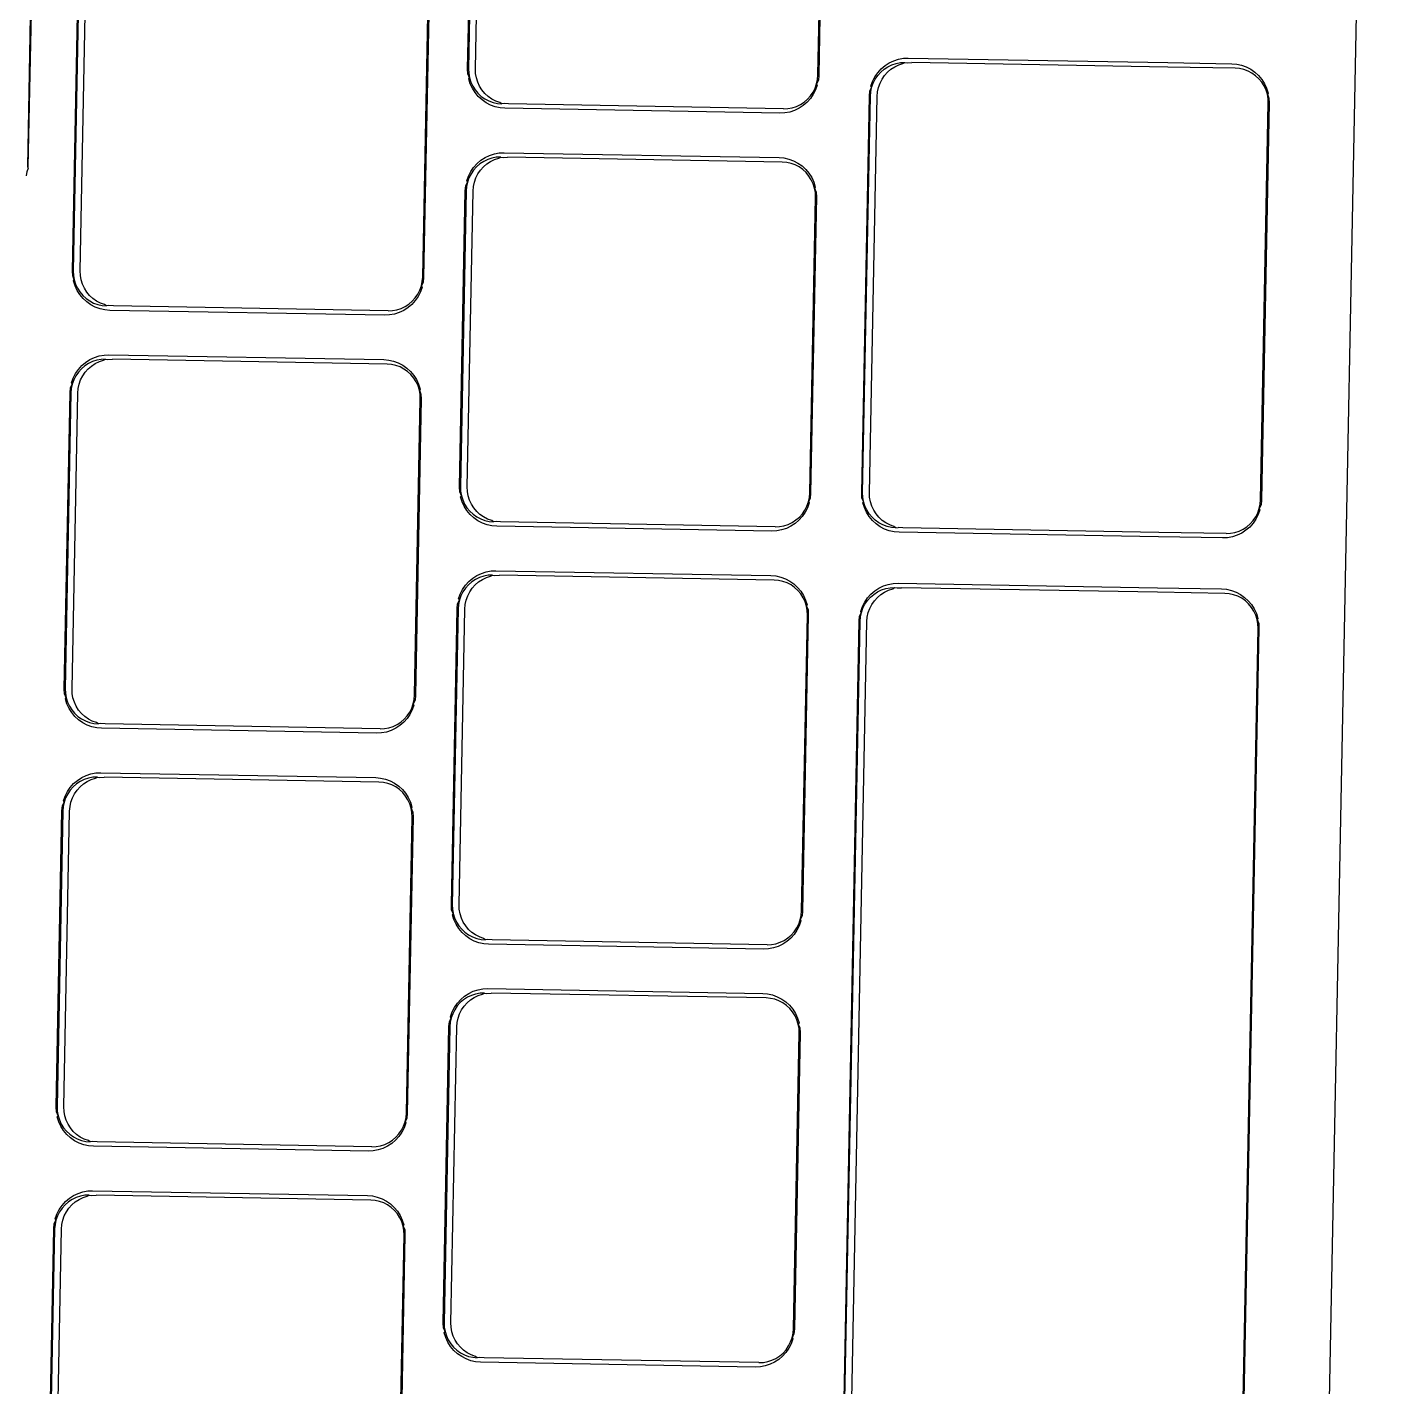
# Model space of a CAD drawing. Header units: millimetres. Extents: x 44692 to 172587, y -26854 to 14445.
# Drawn here: x 148827.9 to 148881.8, y -15418.1 to -15363.8 of the extents above; entities that cross this region are included whole.
import ezdxf

# ---------------------------------------------------------------- set-up
doc = ezdxf.new("R2010")
doc.units = ezdxf.units.MM
doc.header["$LTSCALE"] = 100
doc.layers.add('Muebles', color=112, linetype='Continuous')

msp = doc.modelspace()

# ---------------------------------------------------------------- linework, layer by layer
at = {"layer": 'Muebles'}
for p, q in [((148881.792, -15317.241), (148877.189, -15553.391)), ((148845.446, -15365.506), (148845.676, -15353.689)), ((148845.711, -15353.695), (148845.481, -15365.501)), ((148845.754, -15365.505), (148845.984, -15353.7)), ((148859.418, -15365.746), (148859.648, -15353.941)), ((148859.683, -15353.936), (148859.453, -15365.753)), ((148827.894, -15369.417), (148828.124, -15357.612)), ((148828.159, -15357.626), (148827.894, -15369.417)), ((148829.68, -15373.568), (148829.911, -15361.751)), ((148829.945, -15361.758), (148829.715, -15373.563)), ((148829.988, -15373.568), (148830.219, -15361.763)), ((148843.652, -15373.809), (148843.882, -15362.004)), ((148843.917, -15361.998), (148843.687, -15373.816)), ((148845.455, -15365.703), (148845.446, -15365.506)), ((148845.481, -15365.501), (148845.489, -15365.68)), ((148845.762, -15365.685), (148845.754, -15365.505)), ((148861.808, -15365.655), (148861.942, -15365.505)), ((148861.924, -15365.631), (148862.059, -15365.515)), ((148861.942, -15365.505), (148862.095, -15365.374)), ((148862.059, -15365.515), (148862.208, -15365.417)), ((148862.095, -15365.374), (148862.263, -15365.265)), ((148862.197, -15365.635), (148862.332, -15365.519)), ((148862.208, -15365.417), (148862.368, -15365.341)), ((148862.263, -15365.265), (148862.443, -15365.178)), ((148862.332, -15365.519), (148862.481, -15365.422)), ((148862.368, -15365.341), (148862.537, -15365.286)), ((148862.443, -15365.178), (148862.633, -15365.117)), ((148862.481, -15365.422), (148862.641, -15365.346)), ((148862.537, -15365.286), (148862.711, -15365.254)), ((148862.633, -15365.117), (148862.829, -15365.081)), ((148862.641, -15365.346), (148862.81, -15365.291)), ((148862.711, -15365.254), (148862.888, -15365.245)), ((148862.81, -15365.291), (148862.888, -15365.245)), ((148862.829, -15365.081), (148863.022, -15365.071)), ((148862.888, -15365.245), (148862.984, -15365.259)), ((148862.984, -15365.259), (148863.161, -15365.25)), ((148863.022, -15365.071), (148873.378, -15365.254)), ((148873.374, -15365.43), (148863.161, -15365.25)), ((148876.06, -15365.478), (148873.374, -15365.43)), ((148873.378, -15365.254), (148875.933, -15365.299)), ((148875.933, -15365.299), (148876.126, -15365.315)), ((148876.237, -15365.493), (148876.06, -15365.478)), ((148876.126, -15365.315), (148876.32, -15365.358)), ((148876.409, -15365.531), (148876.237, -15365.493)), ((148876.32, -15365.358), (148876.507, -15365.426)), ((148876.507, -15365.426), (148876.684, -15365.519)), ((148876.684, -15365.519), (148876.848, -15365.634)), ((148845.52, -15365.857), (148845.455, -15365.703)), ((148845.489, -15365.68), (148845.52, -15365.857)), ((148845.49, -15365.903), (148845.52, -15365.857)), ((148845.55, -15366.096), (148845.49, -15365.903)), ((148845.52, -15365.857), (148845.574, -15366.028)), ((148845.574, -15366.028), (148845.649, -15366.19)), ((148845.793, -15365.862), (148845.762, -15365.685)), ((148845.847, -15366.033), (148845.793, -15365.862)), ((148845.922, -15366.195), (148845.847, -15366.033)), ((148859.365, -15366.101), (148859.403, -15365.925)), ((148859.436, -15365.949), (148859.365, -15366.101)), ((148859.403, -15365.925), (148859.418, -15365.746)), ((148859.453, -15365.753), (148859.436, -15365.949)), ((148861.534, -15366.193), (148861.602, -15366.002)), ((148861.602, -15366.002), (148861.694, -15365.822)), ((148861.622, -15366.071), (148861.704, -15365.911)), ((148861.694, -15365.822), (148861.808, -15365.655)), ((148861.704, -15365.911), (148861.805, -15365.764)), ((148861.805, -15365.764), (148861.924, -15365.631)), ((148861.895, -15366.076), (148861.977, -15365.916)), ((148861.977, -15365.916), (148862.078, -15365.768)), ((148862.078, -15365.768), (148862.197, -15365.635)), ((148876.576, -15365.591), (148876.409, -15365.531)), ((148876.733, -15365.674), (148876.576, -15365.591)), ((148876.878, -15365.776), (148876.733, -15365.674)), ((148876.848, -15365.634), (148876.995, -15365.771)), ((148877.008, -15365.897), (148876.878, -15365.776)), ((148876.995, -15365.771), (148877.124, -15365.925)), ((148877.122, -15366.034), (148877.008, -15365.897)), ((148877.218, -15366.185), (148877.122, -15366.034)), ((148877.124, -15365.925), (148877.231, -15366.096)), ((148845.635, -15366.279), (148845.55, -15366.096)), ((148845.743, -15366.45), (148845.635, -15366.279)), ((148845.649, -15366.19), (148845.744, -15366.341)), ((148845.871, -15366.605), (148845.743, -15366.45)), ((148845.744, -15366.341), (148845.858, -15366.479)), ((148845.858, -15366.479), (148845.989, -15366.599)), ((148846.019, -15366.741), (148845.871, -15366.605)), ((148846.017, -15366.346), (148845.922, -15366.195)), ((148845.989, -15366.599), (148846.134, -15366.702)), ((148846.131, -15366.483), (148846.017, -15366.346)), ((148846.262, -15366.604), (148846.131, -15366.483)), ((148846.407, -15366.707), (148846.262, -15366.604)), ((148859.003, -15366.71), (148859.122, -15366.577)), ((148859.234, -15366.519), (148859.119, -15366.686)), ((148859.122, -15366.577), (148859.223, -15366.43)), ((148859.223, -15366.43), (148859.305, -15366.27)), ((148859.325, -15366.339), (148859.234, -15366.519)), ((148859.305, -15366.27), (148859.365, -15366.101)), ((148859.393, -15366.148), (148859.325, -15366.339)), ((148859.365, -15366.101), (148859.393, -15366.148)), ((148861.166, -15382.421), (148861.474, -15366.588)), ((148861.201, -15382.416), (148861.509, -15366.595)), ((148861.474, -15366.588), (148861.491, -15366.392)), ((148861.474, -15382.42), (148861.782, -15366.6)), ((148861.491, -15366.392), (148861.562, -15366.24)), ((148861.509, -15366.595), (148861.524, -15366.416)), ((148861.524, -15366.416), (148861.562, -15366.24)), ((148861.562, -15366.24), (148861.534, -15366.193)), ((148861.562, -15366.24), (148861.622, -15366.071)), ((148861.782, -15366.6), (148861.797, -15366.42)), ((148861.797, -15366.42), (148861.835, -15366.245)), ((148861.835, -15366.245), (148861.895, -15366.076)), ((148877.293, -15366.347), (148877.218, -15366.185)), ((148877.231, -15366.096), (148877.316, -15366.279)), ((148877.346, -15366.519), (148877.293, -15366.347)), ((148877.316, -15366.279), (148877.377, -15366.473)), ((148877.377, -15366.473), (148877.346, -15366.519)), ((148877.377, -15366.695), (148877.346, -15366.519)), ((148877.346, -15366.519), (148877.412, -15366.673)), ((148846.182, -15366.856), (148846.019, -15366.741)), ((148846.134, -15366.702), (148846.291, -15366.784)), ((148846.359, -15366.949), (148846.182, -15366.856)), ((148846.291, -15366.784), (148846.457, -15366.845)), ((148846.546, -15367.017), (148846.359, -15366.949)), ((148846.564, -15366.789), (148846.407, -15366.707)), ((148846.457, -15366.845), (148846.63, -15366.883)), ((148846.741, -15367.06), (148846.546, -15367.017)), ((148846.73, -15366.85), (148846.564, -15366.789)), ((148846.63, -15366.883), (148846.806, -15366.898)), ((148846.806, -15366.898), (148846.73, -15366.85)), ((148846.934, -15367.077), (148846.741, -15367.06)), ((148846.903, -15366.888), (148846.806, -15366.898)), ((148847.079, -15366.902), (148846.903, -15366.888)), ((148857.905, -15367.27), (148846.934, -15367.077)), ((148858.039, -15367.096), (148847.079, -15366.902)), ((148858.039, -15367.096), (148858.216, -15367.087)), ((148858.216, -15367.087), (148858.39, -15367.055)), ((148858.39, -15367.055), (148858.559, -15367)), ((148858.664, -15367.077), (148858.484, -15367.163)), ((148858.559, -15367), (148858.719, -15366.924)), ((148858.832, -15366.967), (148858.664, -15367.077)), ((148858.719, -15366.924), (148858.868, -15366.827)), ((148858.985, -15366.836), (148858.832, -15366.967)), ((148858.868, -15366.827), (148859.003, -15366.71)), ((148859.119, -15366.686), (148858.985, -15366.836)), ((148877.077, -15382.696), (148877.385, -15366.875)), ((148877.421, -15366.87), (148877.112, -15382.702)), ((148877.385, -15366.875), (148877.377, -15366.695)), ((148877.412, -15366.673), (148877.421, -15366.87)), ((148858.098, -15367.261), (148857.905, -15367.27)), ((148858.294, -15367.225), (148858.098, -15367.261)), ((148858.484, -15367.163), (148858.294, -15367.225)), ((148845.685, -15369.433), (148845.819, -15369.283)), ((148845.936, -15369.293), (148845.801, -15369.409)), ((148845.819, -15369.283), (148845.972, -15369.152)), ((148846.085, -15369.196), (148845.936, -15369.293)), ((148845.972, -15369.152), (148846.139, -15369.043)), ((148846.074, -15369.414), (148846.209, -15369.298)), ((148846.245, -15369.119), (148846.085, -15369.196)), ((148846.139, -15369.043), (148846.32, -15368.956)), ((148846.209, -15369.298), (148846.358, -15369.2)), ((148846.414, -15369.064), (148846.245, -15369.119)), ((148846.32, -15368.956), (148846.51, -15368.895)), ((148846.358, -15369.2), (148846.518, -15369.124)), ((148846.588, -15369.032), (148846.414, -15369.064)), ((148846.51, -15368.895), (148846.706, -15368.859)), ((148846.518, -15369.124), (148846.687, -15369.069)), ((148846.765, -15369.024), (148846.588, -15369.032)), ((148846.687, -15369.069), (148846.765, -15369.024)), ((148846.706, -15368.859), (148846.899, -15368.849)), ((148846.765, -15369.024), (148846.861, -15369.037)), ((148846.861, -15369.037), (148847.038, -15369.028)), ((148846.899, -15368.849), (148857.87, -15369.043)), ((148857.998, -15369.222), (148847.038, -15369.028)), ((148857.87, -15369.043), (148858.063, -15369.059)), ((148858.174, -15369.237), (148857.998, -15369.222)), ((148858.063, -15369.059), (148858.258, -15369.102)), ((148858.347, -15369.275), (148858.174, -15369.237)), ((148858.258, -15369.102), (148858.445, -15369.17)), ((148858.513, -15369.335), (148858.347, -15369.275)), ((148858.445, -15369.17), (148858.622, -15369.263)), ((148858.622, -15369.263), (148858.785, -15369.378)), ((148827.841, -15369.772), (148827.879, -15369.596)), ((148827.879, -15369.596), (148827.929, -15369.449)), ((148827.929, -15369.449), (148827.894, -15369.417)), ((148845.411, -15369.971), (148845.479, -15369.78)), ((148845.499, -15369.849), (148845.439, -15370.018)), ((148845.479, -15369.78), (148845.57, -15369.6)), ((148845.581, -15369.69), (148845.499, -15369.849)), ((148845.57, -15369.6), (148845.685, -15369.433)), ((148845.682, -15369.542), (148845.581, -15369.69)), ((148845.801, -15369.409), (148845.682, -15369.542)), ((148845.712, -15370.023), (148845.772, -15369.854)), ((148845.772, -15369.854), (148845.854, -15369.694)), ((148845.854, -15369.694), (148845.955, -15369.547)), ((148845.955, -15369.547), (148846.074, -15369.414)), ((148858.67, -15369.418), (148858.513, -15369.335)), ((148858.815, -15369.52), (148858.67, -15369.418)), ((148858.785, -15369.378), (148858.933, -15369.515)), ((148858.946, -15369.641), (148858.815, -15369.52)), ((148858.933, -15369.515), (148859.061, -15369.669)), ((148859.06, -15369.778), (148858.946, -15369.641)), ((148859.155, -15369.929), (148859.06, -15369.778)), ((148859.061, -15369.669), (148859.169, -15369.84)), ((148859.169, -15369.84), (148859.254, -15370.023)), ((148845.121, -15382.184), (148845.351, -15370.366)), ((148845.386, -15370.373), (148845.156, -15382.178)), ((148845.351, -15370.366), (148845.368, -15370.17)), ((148845.368, -15370.17), (148845.439, -15370.018)), ((148845.401, -15370.194), (148845.386, -15370.373)), ((148845.439, -15370.018), (148845.401, -15370.194)), ((148845.439, -15370.018), (148845.411, -15369.971)), ((148845.429, -15382.183), (148845.659, -15370.378)), ((148845.659, -15370.378), (148845.674, -15370.199)), ((148845.674, -15370.199), (148845.712, -15370.023)), ((148859.23, -15370.091), (148859.155, -15369.929)), ((148859.284, -15370.263), (148859.23, -15370.091)), ((148859.254, -15370.023), (148859.314, -15370.217)), ((148859.314, -15370.217), (148859.284, -15370.263)), ((148859.315, -15370.439), (148859.284, -15370.263)), ((148859.284, -15370.263), (148859.349, -15370.417)), ((148859.093, -15382.424), (148859.323, -15370.619)), ((148859.358, -15370.614), (148859.128, -15382.431)), ((148859.323, -15370.619), (148859.315, -15370.439)), ((148859.349, -15370.417), (148859.358, -15370.614)), ((148829.689, -15373.765), (148829.68, -15373.568)), ((148829.715, -15373.563), (148829.723, -15373.743)), ((148829.996, -15373.747), (148829.988, -15373.568)), ((148829.754, -15373.919), (148829.689, -15373.765)), ((148829.723, -15373.743), (148829.754, -15373.919)), ((148829.724, -15373.965), (148829.754, -15373.919)), ((148829.785, -15374.159), (148829.724, -15373.965)), ((148829.754, -15373.919), (148829.808, -15374.091)), ((148829.869, -15374.342), (148829.785, -15374.159)), ((148829.808, -15374.091), (148829.883, -15374.253)), ((148830.028, -15373.924), (148829.996, -15373.747)), ((148830.081, -15374.095), (148830.028, -15373.924)), ((148830.156, -15374.258), (148830.081, -15374.095)), ((148843.539, -15374.333), (148843.599, -15374.164)), ((148843.599, -15374.164), (148843.637, -15373.988)), ((148843.671, -15374.012), (148843.599, -15374.164)), ((148843.599, -15374.164), (148843.628, -15374.211)), ((148843.637, -15373.988), (148843.652, -15373.809)), ((148843.687, -15373.816), (148843.671, -15374.012)), ((148829.977, -15374.513), (148829.869, -15374.342)), ((148829.883, -15374.253), (148829.978, -15374.404)), ((148830.106, -15374.667), (148829.977, -15374.513)), ((148829.978, -15374.404), (148830.092, -15374.541)), ((148830.092, -15374.541), (148830.223, -15374.662)), ((148830.253, -15374.804), (148830.106, -15374.667)), ((148830.251, -15374.409), (148830.156, -15374.258)), ((148830.223, -15374.662), (148830.368, -15374.764)), ((148830.365, -15374.546), (148830.251, -15374.409)), ((148830.496, -15374.667), (148830.365, -15374.546)), ((148830.641, -15374.769), (148830.496, -15374.667)), ((148843.237, -15374.773), (148843.357, -15374.64)), ((148843.468, -15374.582), (148843.354, -15374.749)), ((148843.357, -15374.64), (148843.458, -15374.493)), ((148843.458, -15374.493), (148843.539, -15374.333)), ((148843.56, -15374.402), (148843.468, -15374.582)), ((148843.628, -15374.211), (148843.56, -15374.402)), ((148830.416, -15374.919), (148830.253, -15374.804)), ((148830.368, -15374.764), (148830.525, -15374.847)), ((148830.593, -15375.012), (148830.416, -15374.919)), ((148830.525, -15374.847), (148830.691, -15374.907)), ((148830.781, -15375.08), (148830.593, -15375.012)), ((148830.798, -15374.851), (148830.641, -15374.769)), ((148830.691, -15374.907), (148830.864, -15374.945)), ((148830.975, -15375.123), (148830.781, -15375.08)), ((148830.964, -15374.912), (148830.798, -15374.851)), ((148830.864, -15374.945), (148831.04, -15374.96)), ((148831.04, -15374.96), (148830.964, -15374.912)), ((148831.168, -15375.139), (148830.975, -15375.123)), ((148831.137, -15374.95), (148831.04, -15374.96)), ((148831.313, -15374.965), (148831.137, -15374.95)), ((148842.139, -15375.333), (148831.168, -15375.139)), ((148842.274, -15375.158), (148831.313, -15374.965)), ((148842.274, -15375.158), (148842.45, -15375.15)), ((148842.529, -15375.287), (148842.333, -15375.323)), ((148842.45, -15375.15), (148842.624, -15375.118)), ((148842.718, -15375.226), (148842.529, -15375.287)), ((148842.624, -15375.118), (148842.793, -15375.063)), ((148842.899, -15375.139), (148842.718, -15375.226)), ((148842.793, -15375.063), (148842.953, -15374.986)), ((148843.067, -15375.03), (148842.899, -15375.139)), ((148842.953, -15374.986), (148843.102, -15374.889)), ((148843.219, -15374.899), (148843.067, -15375.03)), ((148843.102, -15374.889), (148843.237, -15374.773)), ((148843.354, -15374.749), (148843.219, -15374.899)), ((148842.333, -15375.323), (148842.139, -15375.333)), ((148830.94, -15376.921), (148831.133, -15376.912)), ((148831.133, -15376.912), (148842.105, -15377.106)), ((148829.919, -15377.496), (148830.053, -15377.346)), ((148830.17, -15377.355), (148830.035, -15377.472)), ((148830.053, -15377.346), (148830.206, -15377.215)), ((148830.319, -15377.258), (148830.17, -15377.355)), ((148830.206, -15377.215), (148830.374, -15377.105)), ((148830.308, -15377.476), (148830.443, -15377.36)), ((148830.48, -15377.182), (148830.319, -15377.258)), ((148830.374, -15377.105), (148830.554, -15377.019)), ((148830.443, -15377.36), (148830.592, -15377.263)), ((148830.648, -15377.127), (148830.48, -15377.182)), ((148830.554, -15377.019), (148830.744, -15376.957)), ((148830.592, -15377.263), (148830.753, -15377.186)), ((148830.822, -15377.095), (148830.648, -15377.127)), ((148830.744, -15376.957), (148830.94, -15376.921)), ((148830.753, -15377.186), (148830.921, -15377.132)), ((148830.999, -15377.086), (148830.822, -15377.095)), ((148830.921, -15377.132), (148830.999, -15377.086)), ((148830.999, -15377.086), (148831.095, -15377.1)), ((148831.095, -15377.1), (148831.272, -15377.091)), ((148842.232, -15377.284), (148831.272, -15377.091)), ((148842.105, -15377.106), (148842.298, -15377.122)), ((148842.409, -15377.299), (148842.232, -15377.284)), ((148842.298, -15377.122), (148842.492, -15377.165)), ((148842.581, -15377.337), (148842.409, -15377.299)), ((148842.492, -15377.165), (148842.679, -15377.233)), ((148842.748, -15377.398), (148842.581, -15377.337)), ((148842.679, -15377.233), (148842.856, -15377.326)), ((148842.905, -15377.48), (148842.748, -15377.398)), ((148842.856, -15377.326), (148843.02, -15377.441)), ((148843.02, -15377.441), (148843.167, -15377.577)), ((148829.645, -15378.034), (148829.713, -15377.843)), ((148829.734, -15377.912), (148829.673, -15378.081)), ((148829.713, -15377.843), (148829.805, -15377.663)), ((148829.815, -15377.752), (148829.734, -15377.912)), ((148829.805, -15377.663), (148829.919, -15377.496)), ((148829.916, -15377.605), (148829.815, -15377.752)), ((148830.035, -15377.472), (148829.916, -15377.605)), ((148829.946, -15378.086), (148830.007, -15377.917)), ((148830.007, -15377.917), (148830.088, -15377.757)), ((148830.088, -15377.757), (148830.189, -15377.609)), ((148830.189, -15377.609), (148830.308, -15377.476)), ((148843.05, -15377.583), (148842.905, -15377.48)), ((148843.18, -15377.703), (148843.05, -15377.583)), ((148843.167, -15377.577), (148843.296, -15377.732)), ((148843.294, -15377.841), (148843.18, -15377.703)), ((148843.39, -15377.992), (148843.294, -15377.841)), ((148843.296, -15377.732), (148843.403, -15377.903)), ((148843.465, -15378.154), (148843.39, -15377.992)), ((148843.403, -15377.903), (148843.488, -15378.086)), ((148829.355, -15390.246), (148829.585, -15378.429)), ((148829.62, -15378.436), (148829.39, -15390.241)), ((148829.585, -15378.429), (148829.602, -15378.233)), ((148829.602, -15378.233), (148829.673, -15378.081)), ((148829.635, -15378.257), (148829.62, -15378.436)), ((148829.673, -15378.081), (148829.635, -15378.257)), ((148829.673, -15378.081), (148829.645, -15378.034)), ((148829.663, -15390.246), (148829.893, -15378.44)), ((148829.893, -15378.44), (148829.908, -15378.261)), ((148829.908, -15378.261), (148829.946, -15378.086)), ((148843.518, -15378.325), (148843.465, -15378.154)), ((148843.488, -15378.086), (148843.548, -15378.279)), ((148843.548, -15378.279), (148843.518, -15378.325)), ((148843.549, -15378.502), (148843.518, -15378.325)), ((148843.518, -15378.325), (148843.584, -15378.479)), ((148843.557, -15378.681), (148843.549, -15378.502)), ((148843.584, -15378.479), (148843.592, -15378.676)), ((148843.327, -15390.487), (148843.557, -15378.681)), ((148843.592, -15378.676), (148843.362, -15390.493)), ((148845.13, -15382.381), (148845.121, -15382.184)), ((148845.156, -15382.178), (148845.164, -15382.358)), ((148845.437, -15382.363), (148845.429, -15382.183)), ((148845.195, -15382.535), (148845.13, -15382.381)), ((148845.164, -15382.358), (148845.195, -15382.535)), ((148845.165, -15382.58), (148845.195, -15382.535)), ((148845.225, -15382.774), (148845.165, -15382.58)), ((148845.195, -15382.535), (148845.249, -15382.706)), ((148845.31, -15382.957), (148845.225, -15382.774)), ((148845.249, -15382.706), (148845.324, -15382.868)), ((148845.324, -15382.868), (148845.419, -15383.019)), ((148845.468, -15382.539), (148845.437, -15382.363)), ((148845.522, -15382.71), (148845.468, -15382.539)), ((148845.597, -15382.873), (148845.522, -15382.71)), ((148845.692, -15383.024), (148845.597, -15382.873)), ((148858.98, -15382.948), (148859.04, -15382.779)), ((148859.068, -15382.826), (148859, -15383.017)), ((148859.04, -15382.779), (148859.078, -15382.603)), ((148859.111, -15382.627), (148859.04, -15382.779)), ((148859.04, -15382.779), (148859.068, -15382.826)), ((148859.078, -15382.603), (148859.093, -15382.424)), ((148859.128, -15382.431), (148859.111, -15382.627)), ((148861.175, -15382.618), (148861.166, -15382.421)), ((148861.24, -15382.772), (148861.175, -15382.618)), ((148861.209, -15382.595), (148861.201, -15382.416)), ((148861.24, -15382.772), (148861.209, -15382.595)), ((148861.21, -15382.818), (148861.24, -15382.772)), ((148861.27, -15383.011), (148861.21, -15382.818)), ((148861.293, -15382.943), (148861.24, -15382.772)), ((148861.482, -15382.6), (148861.474, -15382.42)), ((148861.513, -15382.777), (148861.482, -15382.6)), ((148861.566, -15382.948), (148861.513, -15382.777)), ((148877.024, -15383.05), (148877.062, -15382.875)), ((148877.062, -15382.875), (148877.077, -15382.696)), ((148877.112, -15382.702), (148877.095, -15382.899)), ((148845.418, -15383.128), (148845.31, -15382.957)), ((148845.546, -15383.283), (148845.418, -15383.128)), ((148845.419, -15383.019), (148845.533, -15383.156)), ((148845.533, -15383.156), (148845.664, -15383.277)), ((148845.694, -15383.419), (148845.546, -15383.283)), ((148845.664, -15383.277), (148845.809, -15383.38)), ((148845.806, -15383.161), (148845.692, -15383.024)), ((148845.857, -15383.534), (148845.694, -15383.419)), ((148845.937, -15383.282), (148845.806, -15383.161)), ((148845.809, -15383.38), (148845.966, -15383.462)), ((148846.082, -15383.384), (148845.937, -15383.282)), ((148846.239, -15383.467), (148846.082, -15383.384)), ((148858.543, -15383.504), (148858.678, -15383.388)), ((148858.794, -15383.364), (148858.66, -15383.514)), ((148858.678, -15383.388), (148858.797, -15383.255)), ((148858.908, -15383.197), (148858.794, -15383.364)), ((148858.797, -15383.255), (148858.898, -15383.108)), ((148858.898, -15383.108), (148858.98, -15382.948)), ((148859, -15383.017), (148858.908, -15383.197)), ((148861.355, -15383.195), (148861.27, -15383.011)), ((148861.369, -15383.105), (148861.293, -15382.943)), ((148861.462, -15383.365), (148861.355, -15383.195)), ((148861.464, -15383.257), (148861.369, -15383.105)), ((148861.591, -15383.52), (148861.462, -15383.365)), ((148861.578, -15383.394), (148861.464, -15383.257)), ((148861.642, -15383.11), (148861.566, -15382.948)), ((148861.708, -15383.514), (148861.578, -15383.394)), ((148861.737, -15383.261), (148861.642, -15383.11)), ((148861.851, -15383.398), (148861.737, -15383.261)), ((148861.981, -15383.519), (148861.851, -15383.398)), ((148876.781, -15383.527), (148876.883, -15383.379)), ((148876.883, -15383.379), (148876.964, -15383.219)), ((148876.985, -15383.288), (148876.893, -15383.469)), ((148876.964, -15383.219), (148877.024, -15383.05)), ((148877.053, -15383.097), (148876.985, -15383.288)), ((148877.095, -15382.899), (148877.024, -15383.05)), ((148877.024, -15383.05), (148877.053, -15383.097)), ((148846.034, -15383.627), (148845.857, -15383.534)), ((148845.966, -15383.462), (148846.132, -15383.522)), ((148846.221, -15383.695), (148846.034, -15383.627)), ((148846.132, -15383.522), (148846.305, -15383.561)), ((148846.416, -15383.738), (148846.221, -15383.695)), ((148846.405, -15383.527), (148846.239, -15383.467)), ((148846.305, -15383.561), (148846.481, -15383.575)), ((148846.481, -15383.575), (148846.405, -15383.527)), ((148846.608, -15383.754), (148846.416, -15383.738)), ((148846.578, -15383.565), (148846.481, -15383.575)), ((148846.754, -15383.58), (148846.578, -15383.565)), ((148857.58, -15383.948), (148846.608, -15383.754)), ((148857.714, -15383.774), (148846.754, -15383.58)), ((148857.773, -15383.938), (148857.58, -15383.948)), ((148857.714, -15383.774), (148857.891, -15383.765)), ((148857.969, -15383.902), (148857.773, -15383.938)), ((148857.891, -15383.765), (148858.065, -15383.733)), ((148858.159, -15383.841), (148857.969, -15383.902)), ((148858.065, -15383.733), (148858.234, -15383.678)), ((148858.339, -15383.754), (148858.159, -15383.841)), ((148858.234, -15383.678), (148858.394, -15383.602)), ((148858.507, -15383.645), (148858.339, -15383.754)), ((148858.394, -15383.602), (148858.543, -15383.504)), ((148858.66, -15383.514), (148858.507, -15383.645)), ((148861.738, -15383.656), (148861.591, -15383.52)), ((148861.853, -15383.617), (148861.708, -15383.514)), ((148861.902, -15383.771), (148861.738, -15383.656)), ((148862.011, -15383.699), (148861.853, -15383.617)), ((148862.079, -15383.864), (148861.902, -15383.771)), ((148862.127, -15383.622), (148861.981, -15383.519)), ((148862.177, -15383.76), (148862.011, -15383.699)), ((148862.266, -15383.932), (148862.079, -15383.864)), ((148862.284, -15383.704), (148862.127, -15383.622)), ((148862.35, -15383.798), (148862.177, -15383.76)), ((148862.46, -15383.975), (148862.266, -15383.932)), ((148862.45, -15383.765), (148862.284, -15383.704)), ((148862.526, -15383.813), (148862.35, -15383.798)), ((148862.526, -15383.813), (148862.45, -15383.765)), ((148862.526, -15383.813), (148862.623, -15383.803)), ((148862.799, -15383.818), (148862.623, -15383.803)), ((148873.012, -15383.998), (148862.799, -15383.818)), ((148876.049, -15384.004), (148876.218, -15383.95)), ((148876.218, -15383.95), (148876.378, -15383.873)), ((148876.492, -15383.916), (148876.324, -15384.026)), ((148876.378, -15383.873), (148876.527, -15383.776)), ((148876.644, -15383.785), (148876.492, -15383.916)), ((148876.527, -15383.776), (148876.662, -15383.66)), ((148876.779, -15383.635), (148876.644, -15383.785)), ((148876.662, -15383.66), (148876.781, -15383.527)), ((148876.893, -15383.469), (148876.779, -15383.635)), ((148862.653, -15383.992), (148862.46, -15383.975)), ((148873.009, -15384.174), (148862.653, -15383.992)), ((148875.564, -15384.219), (148873.009, -15384.174)), ((148875.699, -15384.045), (148873.012, -15383.998)), ((148875.757, -15384.21), (148875.564, -15384.219)), ((148875.699, -15384.045), (148875.875, -15384.036)), ((148875.953, -15384.174), (148875.757, -15384.21)), ((148875.875, -15384.036), (148876.049, -15384.004)), ((148876.143, -15384.112), (148875.953, -15384.174)), ((148876.324, -15384.026), (148876.143, -15384.112)), ((148845.995, -15385.634), (148846.185, -15385.573)), ((148846.185, -15385.573), (148846.381, -15385.537)), ((148846.381, -15385.537), (148846.574, -15385.527)), ((148846.574, -15385.527), (148857.545, -15385.721)), ((148845.245, -15386.278), (148845.359, -15386.111)), ((148845.476, -15386.087), (148845.357, -15386.22)), ((148845.359, -15386.111), (148845.494, -15385.961)), ((148845.611, -15385.971), (148845.476, -15386.087)), ((148845.494, -15385.961), (148845.647, -15385.83)), ((148845.76, -15385.873), (148845.611, -15385.971)), ((148845.63, -15386.224), (148845.749, -15386.091)), ((148845.647, -15385.83), (148845.814, -15385.721)), ((148845.749, -15386.091), (148845.884, -15385.975)), ((148845.92, -15385.797), (148845.76, -15385.873)), ((148845.814, -15385.721), (148845.995, -15385.634)), ((148845.884, -15385.975), (148846.033, -15385.878)), ((148846.089, -15385.742), (148845.92, -15385.797)), ((148846.033, -15385.878), (148846.193, -15385.802)), ((148846.263, -15385.71), (148846.089, -15385.742)), ((148846.193, -15385.802), (148846.362, -15385.747)), ((148846.439, -15385.701), (148846.263, -15385.71)), ((148846.362, -15385.747), (148846.439, -15385.701)), ((148846.439, -15385.701), (148846.536, -15385.715)), ((148846.536, -15385.715), (148846.712, -15385.706)), ((148857.673, -15385.899), (148846.712, -15385.706)), ((148857.545, -15385.721), (148857.738, -15385.737)), ((148857.849, -15385.914), (148857.673, -15385.899)), ((148857.738, -15385.737), (148857.933, -15385.78)), ((148858.022, -15385.952), (148857.849, -15385.914)), ((148857.933, -15385.78), (148858.12, -15385.848)), ((148858.188, -15386.013), (148858.022, -15385.952)), ((148858.12, -15385.848), (148858.297, -15385.941)), ((148858.345, -15386.095), (148858.188, -15386.013)), ((148858.297, -15385.941), (148858.46, -15386.056)), ((148858.49, -15386.198), (148858.345, -15386.095)), ((148858.46, -15386.056), (148858.608, -15386.192)), ((148861.854, -15386.221), (148862.034, -15386.135)), ((148862.034, -15386.135), (148862.224, -15386.073)), ((148862.224, -15386.073), (148862.42, -15386.037)), ((148862.42, -15386.037), (148862.614, -15386.027)), ((148862.614, -15386.027), (148872.969, -15386.21)), ((148845.085, -15386.649), (148845.153, -15386.458)), ((148845.114, -15386.696), (148845.085, -15386.649)), ((148845.174, -15386.527), (148845.114, -15386.696)), ((148845.153, -15386.458), (148845.245, -15386.278)), ((148845.255, -15386.367), (148845.174, -15386.527)), ((148845.357, -15386.22), (148845.255, -15386.367)), ((148845.387, -15386.701), (148845.447, -15386.532)), ((148845.447, -15386.532), (148845.529, -15386.372)), ((148845.529, -15386.372), (148845.63, -15386.224)), ((148858.621, -15386.319), (148858.49, -15386.198)), ((148858.608, -15386.192), (148858.736, -15386.347)), ((148858.735, -15386.456), (148858.621, -15386.319)), ((148858.83, -15386.607), (148858.735, -15386.456)), ((148858.736, -15386.347), (148858.844, -15386.518)), ((148858.905, -15386.769), (148858.83, -15386.607)), ((148858.844, -15386.518), (148858.929, -15386.701)), ((148861.285, -15386.778), (148861.399, -15386.611)), ((148861.396, -15386.72), (148861.516, -15386.587)), ((148861.399, -15386.611), (148861.534, -15386.461)), ((148861.516, -15386.587), (148861.651, -15386.471)), ((148861.534, -15386.461), (148861.686, -15386.33)), ((148861.651, -15386.471), (148861.8, -15386.374)), ((148861.669, -15386.725), (148861.789, -15386.592)), ((148861.686, -15386.33), (148861.854, -15386.221)), ((148861.789, -15386.592), (148861.924, -15386.476)), ((148861.8, -15386.374), (148861.96, -15386.297)), ((148861.924, -15386.476), (148862.073, -15386.379)), ((148861.96, -15386.297), (148862.128, -15386.242)), ((148862.073, -15386.379), (148862.233, -15386.302)), ((148862.128, -15386.242), (148862.303, -15386.21)), ((148862.233, -15386.302), (148862.401, -15386.247)), ((148862.303, -15386.21), (148862.479, -15386.202)), ((148862.401, -15386.247), (148862.479, -15386.202)), ((148862.479, -15386.202), (148862.576, -15386.215)), ((148862.576, -15386.215), (148862.752, -15386.206)), ((148872.966, -15386.387), (148862.752, -15386.206)), ((148875.652, -15386.434), (148872.966, -15386.387)), ((148872.969, -15386.21), (148875.524, -15386.255)), ((148875.524, -15386.255), (148875.717, -15386.271)), ((148875.828, -15386.449), (148875.652, -15386.434)), ((148875.717, -15386.271), (148875.912, -15386.314)), ((148876.001, -15386.487), (148875.828, -15386.449)), ((148875.912, -15386.314), (148876.099, -15386.383)), ((148876.167, -15386.548), (148876.001, -15386.487)), ((148876.099, -15386.383), (148876.276, -15386.475)), ((148876.324, -15386.63), (148876.167, -15386.548)), ((148876.276, -15386.475), (148876.439, -15386.591)), ((148876.469, -15386.732), (148876.324, -15386.63)), ((148876.439, -15386.591), (148876.587, -15386.727)), ((148844.796, -15398.861), (148845.026, -15387.044)), ((148845.061, -15387.051), (148844.831, -15398.856)), ((148845.026, -15387.044), (148845.043, -15386.848)), ((148845.043, -15386.848), (148845.114, -15386.696)), ((148845.076, -15386.872), (148845.061, -15387.051)), ((148845.114, -15386.696), (148845.076, -15386.872)), ((148845.104, -15398.861), (148845.334, -15387.056)), ((148845.334, -15387.056), (148845.349, -15386.876)), ((148845.349, -15386.876), (148845.387, -15386.701)), ((148858.959, -15386.94), (148858.905, -15386.769)), ((148858.929, -15386.701), (148858.989, -15386.895)), ((148858.989, -15386.895), (148858.959, -15386.94)), ((148858.99, -15387.117), (148858.959, -15386.94)), ((148858.959, -15386.94), (148859.024, -15387.094)), ((148858.998, -15387.297), (148858.99, -15387.117)), ((148859.024, -15387.094), (148859.033, -15387.291)), ((148861.082, -15387.348), (148861.154, -15387.196)), ((148861.116, -15387.372), (148861.154, -15387.196)), ((148861.125, -15387.15), (148861.193, -15386.959)), ((148861.154, -15387.196), (148861.125, -15387.15)), ((148861.154, -15387.196), (148861.214, -15387.027)), ((148861.193, -15386.959), (148861.285, -15386.778)), ((148861.214, -15387.027), (148861.295, -15386.868)), ((148861.295, -15386.868), (148861.396, -15386.72)), ((148861.389, -15387.377), (148861.427, -15387.201)), ((148861.427, -15387.201), (148861.487, -15387.032)), ((148861.487, -15387.032), (148861.568, -15386.872)), ((148861.568, -15386.872), (148861.669, -15386.725)), ((148876.6, -15386.853), (148876.469, -15386.732)), ((148876.587, -15386.727), (148876.715, -15386.882)), ((148876.714, -15386.99), (148876.6, -15386.853)), ((148876.809, -15387.141), (148876.714, -15386.99)), ((148876.715, -15386.882), (148876.823, -15387.052)), ((148876.884, -15387.304), (148876.809, -15387.141)), ((148876.823, -15387.052), (148876.908, -15387.236)), ((148858.768, -15399.102), (148858.998, -15387.297)), ((148859.033, -15387.291), (148858.803, -15399.108)), ((148859.536, -15466.035), (148861.066, -15387.545)), ((148859.571, -15466.029), (148861.101, -15387.551)), ((148859.844, -15466.034), (148861.374, -15387.556)), ((148861.066, -15387.545), (148861.082, -15387.348)), ((148861.101, -15387.551), (148861.116, -15387.372)), ((148861.374, -15387.556), (148861.389, -15387.377)), ((148876.938, -15387.475), (148876.884, -15387.304)), ((148876.908, -15387.236), (148876.968, -15387.429)), ((148876.968, -15387.429), (148876.938, -15387.475)), ((148876.969, -15387.652), (148876.938, -15387.475)), ((148876.938, -15387.475), (148877.003, -15387.629)), ((148876.977, -15387.831), (148876.969, -15387.652)), ((148877.003, -15387.629), (148877.012, -15387.826)), ((148875.447, -15466.309), (148876.977, -15387.831)), ((148877.012, -15387.826), (148875.482, -15466.316)), ((148829.364, -15390.443), (148829.355, -15390.246)), ((148829.429, -15390.597), (148829.364, -15390.443)), ((148829.39, -15390.241), (148829.398, -15390.42)), ((148829.398, -15390.42), (148829.429, -15390.597)), ((148829.671, -15390.425), (148829.663, -15390.246)), ((148829.702, -15390.602), (148829.671, -15390.425)), ((148829.399, -15390.643), (148829.429, -15390.597)), ((148829.46, -15390.836), (148829.399, -15390.643)), ((148829.429, -15390.597), (148829.483, -15390.768)), ((148829.544, -15391.02), (148829.46, -15390.836)), ((148829.483, -15390.768), (148829.558, -15390.931)), ((148829.652, -15391.19), (148829.544, -15391.02)), ((148829.558, -15390.931), (148829.653, -15391.082)), ((148829.756, -15390.773), (148829.702, -15390.602)), ((148829.831, -15390.936), (148829.756, -15390.773)), ((148829.926, -15391.087), (148829.831, -15390.936)), ((148843.133, -15391.17), (148843.214, -15391.011)), ((148843.214, -15391.011), (148843.274, -15390.841)), ((148843.303, -15390.888), (148843.235, -15391.079)), ((148843.274, -15390.841), (148843.312, -15390.666)), ((148843.346, -15390.69), (148843.274, -15390.841)), ((148843.274, -15390.841), (148843.303, -15390.888)), ((148843.312, -15390.666), (148843.327, -15390.487)), ((148843.362, -15390.493), (148843.346, -15390.69)), ((148829.781, -15391.345), (148829.652, -15391.19)), ((148829.653, -15391.082), (148829.767, -15391.219)), ((148829.767, -15391.219), (148829.898, -15391.34)), ((148829.928, -15391.481), (148829.781, -15391.345)), ((148829.898, -15391.34), (148830.043, -15391.442)), ((148830.04, -15391.224), (148829.926, -15391.087)), ((148830.091, -15391.597), (148829.928, -15391.481)), ((148830.171, -15391.345), (148830.04, -15391.224)), ((148830.043, -15391.442), (148830.2, -15391.524)), ((148830.316, -15391.447), (148830.171, -15391.345)), ((148830.2, -15391.524), (148830.366, -15391.585)), ((148830.473, -15391.529), (148830.316, -15391.447)), ((148830.639, -15391.59), (148830.473, -15391.529)), ((148842.777, -15391.567), (148842.912, -15391.451)), ((148843.029, -15391.426), (148842.894, -15391.577)), ((148842.912, -15391.451), (148843.031, -15391.318)), ((148843.143, -15391.26), (148843.029, -15391.426)), ((148843.031, -15391.318), (148843.133, -15391.17)), ((148843.235, -15391.079), (148843.143, -15391.26)), ((148830.268, -15391.689), (148830.091, -15391.597)), ((148830.455, -15391.758), (148830.268, -15391.689)), ((148830.366, -15391.585), (148830.539, -15391.623)), ((148830.65, -15391.801), (148830.455, -15391.758)), ((148830.539, -15391.623), (148830.715, -15391.638)), ((148830.715, -15391.638), (148830.639, -15391.59)), ((148830.843, -15391.817), (148830.65, -15391.801)), ((148830.812, -15391.628), (148830.715, -15391.638)), ((148830.988, -15391.643), (148830.812, -15391.628)), ((148841.814, -15392.01), (148830.843, -15391.817)), ((148841.949, -15391.836), (148830.988, -15391.643)), ((148842.008, -15392.001), (148841.814, -15392.01)), ((148841.949, -15391.836), (148842.125, -15391.828)), ((148842.204, -15391.965), (148842.008, -15392.001)), ((148842.125, -15391.828), (148842.299, -15391.796)), ((148842.393, -15391.903), (148842.204, -15391.965)), ((148842.299, -15391.796), (148842.468, -15391.741)), ((148842.574, -15391.817), (148842.393, -15391.903)), ((148842.468, -15391.741), (148842.628, -15391.664)), ((148842.742, -15391.707), (148842.574, -15391.817)), ((148842.628, -15391.664), (148842.777, -15391.567)), ((148842.894, -15391.577), (148842.742, -15391.707)), ((148830.049, -15393.783), (148830.229, -15393.697)), ((148830.229, -15393.697), (148830.419, -15393.635)), ((148830.419, -15393.635), (148830.615, -15393.599)), ((148830.615, -15393.599), (148830.808, -15393.59)), ((148830.808, -15393.59), (148841.78, -15393.783)), ((148829.48, -15394.34), (148829.594, -15394.174)), ((148829.71, -15394.149), (148829.591, -15394.282)), ((148829.594, -15394.174), (148829.728, -15394.024)), ((148829.845, -15394.033), (148829.71, -15394.149)), ((148829.728, -15394.024), (148829.881, -15393.893)), ((148829.994, -15393.936), (148829.845, -15394.033)), ((148829.864, -15394.287), (148829.983, -15394.154)), ((148829.881, -15393.893), (148830.049, -15393.783)), ((148829.983, -15394.154), (148830.118, -15394.038)), ((148830.154, -15393.859), (148829.994, -15393.936)), ((148830.118, -15394.038), (148830.267, -15393.941)), ((148830.323, -15393.805), (148830.154, -15393.859)), ((148830.267, -15393.941), (148830.427, -15393.864)), ((148830.497, -15393.773), (148830.323, -15393.805)), ((148830.427, -15393.864), (148830.596, -15393.809)), ((148830.674, -15393.764), (148830.497, -15393.773)), ((148830.596, -15393.809), (148830.674, -15393.764)), ((148830.674, -15393.764), (148830.77, -15393.777)), ((148830.77, -15393.777), (148830.947, -15393.769)), ((148841.907, -15393.962), (148830.947, -15393.769)), ((148841.78, -15393.783), (148841.972, -15393.8)), ((148842.083, -15393.977), (148841.907, -15393.962)), ((148841.972, -15393.8), (148842.167, -15393.842)), ((148842.256, -15394.015), (148842.083, -15393.977)), ((148842.167, -15393.842), (148842.354, -15393.911)), ((148842.422, -15394.076), (148842.256, -15394.015)), ((148842.354, -15393.911), (148842.531, -15394.003)), ((148842.579, -15394.158), (148842.422, -15394.076)), ((148842.531, -15394.003), (148842.695, -15394.119)), ((148842.725, -15394.26), (148842.579, -15394.158)), ((148842.695, -15394.119), (148842.842, -15394.255)), ((148842.855, -15394.381), (148842.725, -15394.26)), ((148842.842, -15394.255), (148842.97, -15394.41)), ((148829.277, -15394.91), (148829.348, -15394.759)), ((148829.348, -15394.759), (148829.31, -15394.934)), ((148829.32, -15394.712), (148829.388, -15394.521)), ((148829.348, -15394.759), (148829.32, -15394.712)), ((148829.408, -15394.59), (148829.348, -15394.759)), ((148829.388, -15394.521), (148829.48, -15394.34)), ((148829.49, -15394.43), (148829.408, -15394.59)), ((148829.591, -15394.282), (148829.49, -15394.43)), ((148829.583, -15394.939), (148829.621, -15394.764)), ((148829.621, -15394.764), (148829.681, -15394.594)), ((148829.681, -15394.594), (148829.763, -15394.435)), ((148829.763, -15394.435), (148829.864, -15394.287)), ((148842.969, -15394.518), (148842.855, -15394.381)), ((148843.064, -15394.669), (148842.969, -15394.518)), ((148842.97, -15394.41), (148843.078, -15394.58)), ((148843.139, -15394.832), (148843.064, -15394.669)), ((148843.078, -15394.58), (148843.163, -15394.764)), ((148843.163, -15394.764), (148843.223, -15394.957)), ((148829.03, -15406.924), (148829.26, -15395.107)), ((148829.295, -15395.113), (148829.065, -15406.919)), ((148829.26, -15395.107), (148829.277, -15394.91)), ((148829.31, -15394.934), (148829.295, -15395.113)), ((148829.338, -15406.924), (148829.568, -15395.118)), ((148829.568, -15395.118), (148829.583, -15394.939)), ((148843.002, -15407.165), (148843.232, -15395.359)), ((148843.267, -15395.354), (148843.037, -15407.171)), ((148843.193, -15395.003), (148843.139, -15394.832)), ((148843.223, -15394.957), (148843.193, -15395.003)), ((148843.224, -15395.18), (148843.193, -15395.003)), ((148843.193, -15395.003), (148843.258, -15395.157)), ((148843.232, -15395.359), (148843.224, -15395.18)), ((148843.258, -15395.157), (148843.267, -15395.354)), ((148844.805, -15399.058), (148844.796, -15398.861)), ((148844.87, -15399.212), (148844.805, -15399.058)), ((148844.831, -15398.856), (148844.839, -15399.036)), ((148844.839, -15399.036), (148844.87, -15399.212)), ((148845.112, -15399.04), (148845.104, -15398.861)), ((148845.143, -15399.217), (148845.112, -15399.04)), ((148858.753, -15399.281), (148858.768, -15399.102)), ((148858.803, -15399.108), (148858.786, -15399.305)), ((148844.84, -15399.258), (148844.87, -15399.212)), ((148844.9, -15399.451), (148844.84, -15399.258)), ((148844.87, -15399.212), (148844.924, -15399.383)), ((148844.985, -15399.635), (148844.9, -15399.451)), ((148844.924, -15399.383), (148844.999, -15399.546)), ((148845.093, -15399.806), (148844.985, -15399.635)), ((148844.999, -15399.546), (148845.094, -15399.697)), ((148845.094, -15399.697), (148845.208, -15399.834)), ((148845.197, -15399.388), (148845.143, -15399.217)), ((148845.272, -15399.551), (148845.197, -15399.388)), ((148845.367, -15399.702), (148845.272, -15399.551)), ((148845.481, -15399.839), (148845.367, -15399.702)), ((148858.573, -15399.785), (148858.655, -15399.626)), ((148858.675, -15399.694), (148858.583, -15399.875)), ((148858.655, -15399.626), (148858.715, -15399.457)), ((148858.743, -15399.503), (148858.675, -15399.694)), ((148858.715, -15399.457), (148858.753, -15399.281)), ((148858.786, -15399.305), (148858.715, -15399.457)), ((148858.715, -15399.457), (148858.743, -15399.503)), ((148845.221, -15399.96), (148845.093, -15399.806)), ((148845.208, -15399.834), (148845.338, -15399.955)), ((148845.368, -15400.096), (148845.221, -15399.96)), ((148845.338, -15399.955), (148845.484, -15400.057)), ((148845.532, -15400.212), (148845.368, -15400.096)), ((148845.612, -15399.96), (148845.481, -15399.839)), ((148845.484, -15400.057), (148845.641, -15400.14)), ((148845.709, -15400.305), (148845.532, -15400.212)), ((148845.757, -15400.062), (148845.612, -15399.96)), ((148845.641, -15400.14), (148845.807, -15400.2)), ((148845.914, -15400.144), (148845.757, -15400.062)), ((148845.807, -15400.2), (148845.98, -15400.238)), ((148846.08, -15400.205), (148845.914, -15400.144)), ((148845.98, -15400.238), (148846.156, -15400.253)), ((148846.156, -15400.253), (148846.08, -15400.205)), ((148846.253, -15400.243), (148846.156, -15400.253)), ((148846.429, -15400.258), (148846.253, -15400.243)), ((148858.069, -15400.279), (148858.218, -15400.182)), ((148858.335, -15400.192), (148858.182, -15400.323)), ((148858.218, -15400.182), (148858.353, -15400.066)), ((148858.469, -15400.042), (148858.335, -15400.192)), ((148858.353, -15400.066), (148858.472, -15399.933)), ((148858.583, -15399.875), (148858.469, -15400.042)), ((148858.472, -15399.933), (148858.573, -15399.785)), ((148845.896, -15400.373), (148845.709, -15400.305)), ((148846.091, -15400.416), (148845.896, -15400.373)), ((148846.283, -15400.432), (148846.091, -15400.416)), ((148857.255, -15400.626), (148846.283, -15400.432)), ((148857.389, -15400.451), (148846.429, -15400.258)), ((148857.448, -15400.616), (148857.255, -15400.626)), ((148857.389, -15400.451), (148857.566, -15400.443)), ((148857.644, -15400.58), (148857.448, -15400.616)), ((148857.566, -15400.443), (148857.74, -15400.411)), ((148857.834, -15400.518), (148857.644, -15400.58)), ((148857.74, -15400.411), (148857.909, -15400.356)), ((148858.014, -15400.432), (148857.834, -15400.518)), ((148857.909, -15400.356), (148858.069, -15400.279)), ((148858.182, -15400.323), (148858.014, -15400.432)), ((148845.321, -15402.508), (148845.489, -15402.398)), ((148845.489, -15402.398), (148845.67, -15402.312)), ((148845.67, -15402.312), (148845.859, -15402.25)), ((148845.938, -15402.388), (148845.764, -15402.42)), ((148845.859, -15402.25), (148846.055, -15402.214)), ((148846.114, -15402.379), (148845.938, -15402.388)), ((148846.037, -15402.425), (148846.114, -15402.379)), ((148846.055, -15402.214), (148846.249, -15402.205)), ((148846.114, -15402.379), (148846.211, -15402.393)), ((148846.211, -15402.393), (148846.387, -15402.384)), ((148846.249, -15402.205), (148857.22, -15402.398)), ((148857.348, -15402.577), (148846.387, -15402.384)), ((148857.22, -15402.398), (148857.413, -15402.415)), ((148857.413, -15402.415), (148857.608, -15402.458)), ((148844.828, -15403.136), (148844.92, -15402.956)), ((148844.92, -15402.956), (148845.034, -15402.789)), ((148845.032, -15402.897), (148844.93, -15403.045)), ((148845.151, -15402.764), (148845.032, -15402.897)), ((148845.034, -15402.789), (148845.169, -15402.639)), ((148845.286, -15402.648), (148845.151, -15402.764)), ((148845.169, -15402.639), (148845.321, -15402.508)), ((148845.203, -15403.05), (148845.305, -15402.902)), ((148845.435, -15402.551), (148845.286, -15402.648)), ((148845.305, -15402.902), (148845.424, -15402.769)), ((148845.424, -15402.769), (148845.559, -15402.653)), ((148845.595, -15402.474), (148845.435, -15402.551)), ((148845.559, -15402.653), (148845.708, -15402.556)), ((148845.764, -15402.42), (148845.595, -15402.474)), ((148845.708, -15402.556), (148845.868, -15402.479)), ((148845.868, -15402.479), (148846.037, -15402.425)), ((148857.524, -15402.592), (148857.348, -15402.577)), ((148857.697, -15402.63), (148857.524, -15402.592)), ((148857.608, -15402.458), (148857.795, -15402.526)), ((148857.863, -15402.691), (148857.697, -15402.63)), ((148857.795, -15402.526), (148857.972, -15402.619)), ((148858.02, -15402.773), (148857.863, -15402.691)), ((148857.972, -15402.619), (148858.135, -15402.734)), ((148858.165, -15402.876), (148858.02, -15402.773)), ((148858.135, -15402.734), (148858.283, -15402.87)), ((148858.296, -15402.996), (148858.165, -15402.876)), ((148858.283, -15402.87), (148858.411, -15403.025)), ((148844.718, -15403.525), (148844.789, -15403.374)), ((148844.789, -15403.374), (148844.751, -15403.549)), ((148844.76, -15403.327), (148844.828, -15403.136)), ((148844.789, -15403.374), (148844.76, -15403.327)), ((148844.849, -15403.205), (148844.789, -15403.374)), ((148844.93, -15403.045), (148844.849, -15403.205)), ((148845.024, -15403.554), (148845.062, -15403.379)), ((148845.062, -15403.379), (148845.122, -15403.21)), ((148845.122, -15403.21), (148845.203, -15403.05)), ((148858.41, -15403.133), (148858.296, -15402.996)), ((148858.505, -15403.285), (148858.41, -15403.133)), ((148858.411, -15403.025), (148858.519, -15403.195)), ((148858.58, -15403.447), (148858.505, -15403.285)), ((148858.519, -15403.195), (148858.603, -15403.379)), ((148858.634, -15403.618), (148858.58, -15403.447)), ((148858.603, -15403.379), (148858.664, -15403.572)), ((148844.471, -15415.539), (148844.701, -15403.722)), ((148844.736, -15403.728), (148844.506, -15415.534)), ((148844.701, -15403.722), (148844.718, -15403.525)), ((148844.751, -15403.549), (148844.736, -15403.728)), ((148844.779, -15415.539), (148845.009, -15403.733)), ((148845.009, -15403.733), (148845.024, -15403.554)), ((148858.443, -15415.78), (148858.673, -15403.974)), ((148858.708, -15403.969), (148858.478, -15415.786)), ((148858.664, -15403.572), (148858.634, -15403.618)), ((148858.665, -15403.795), (148858.634, -15403.618)), ((148858.634, -15403.618), (148858.699, -15403.772)), ((148858.673, -15403.974), (148858.665, -15403.795)), ((148858.699, -15403.772), (148858.708, -15403.969)), ((148829.039, -15407.121), (148829.03, -15406.924)), ((148829.104, -15407.275), (148829.039, -15407.121)), ((148829.065, -15406.919), (148829.073, -15407.098)), ((148829.073, -15407.098), (148829.104, -15407.275)), ((148829.074, -15407.321), (148829.104, -15407.275)), ((148829.104, -15407.275), (148829.158, -15407.446)), ((148829.346, -15407.103), (148829.338, -15406.924)), ((148829.377, -15407.28), (148829.346, -15407.103)), ((148829.431, -15407.451), (148829.377, -15407.28)), ((148842.987, -15407.344), (148843.002, -15407.165)), ((148843.037, -15407.171), (148843.02, -15407.368)), ((148829.134, -15407.514), (148829.074, -15407.321)), ((148829.219, -15407.698), (148829.134, -15407.514)), ((148829.158, -15407.446), (148829.233, -15407.609)), ((148829.327, -15407.868), (148829.219, -15407.698)), ((148829.233, -15407.609), (148829.328, -15407.76)), ((148829.328, -15407.76), (148829.442, -15407.897)), ((148829.506, -15407.613), (148829.431, -15407.451)), ((148829.601, -15407.764), (148829.506, -15407.613)), ((148829.715, -15407.902), (148829.601, -15407.764)), ((148842.808, -15407.848), (148842.889, -15407.688)), ((148842.91, -15407.757), (148842.818, -15407.938)), ((148842.889, -15407.688), (148842.949, -15407.519)), ((148842.978, -15407.566), (148842.91, -15407.757)), ((148842.949, -15407.519), (148842.987, -15407.344)), ((148843.02, -15407.368), (148842.949, -15407.519)), ((148842.949, -15407.519), (148842.978, -15407.566)), ((148829.455, -15408.023), (148829.327, -15407.868)), ((148829.442, -15407.897), (148829.573, -15408.018)), ((148829.603, -15408.159), (148829.455, -15408.023)), ((148829.573, -15408.018), (148829.718, -15408.12)), ((148829.766, -15408.275), (148829.603, -15408.159)), ((148829.846, -15408.022), (148829.715, -15407.902)), ((148829.718, -15408.12), (148829.875, -15408.202)), ((148829.943, -15408.367), (148829.766, -15408.275)), ((148829.991, -15408.125), (148829.846, -15408.022)), ((148829.875, -15408.202), (148830.041, -15408.263)), ((148830.13, -15408.436), (148829.943, -15408.367)), ((148830.148, -15408.207), (148829.991, -15408.125)), ((148830.041, -15408.263), (148830.214, -15408.301)), ((148830.314, -15408.268), (148830.148, -15408.207)), ((148830.214, -15408.301), (148830.39, -15408.316)), ((148830.39, -15408.316), (148830.314, -15408.268)), ((148830.487, -15408.306), (148830.39, -15408.316)), ((148830.663, -15408.321), (148830.487, -15408.306)), ((148841.624, -15408.514), (148830.663, -15408.321)), ((148842.143, -15408.419), (148842.303, -15408.342)), ((148842.303, -15408.342), (148842.452, -15408.245)), ((148842.569, -15408.254), (148842.417, -15408.385)), ((148842.452, -15408.245), (148842.587, -15408.129)), ((148842.704, -15408.104), (148842.569, -15408.254)), ((148842.587, -15408.129), (148842.706, -15407.996)), ((148842.818, -15407.938), (148842.704, -15408.104)), ((148842.706, -15407.996), (148842.808, -15407.848)), ((148830.325, -15408.478), (148830.13, -15408.436)), ((148830.518, -15408.495), (148830.325, -15408.478)), ((148841.489, -15408.688), (148830.518, -15408.495)), ((148841.682, -15408.679), (148841.489, -15408.688)), ((148841.624, -15408.514), (148841.8, -15408.505)), ((148841.878, -15408.643), (148841.682, -15408.679)), ((148841.8, -15408.505), (148841.974, -15408.473)), ((148842.068, -15408.581), (148841.878, -15408.643)), ((148841.974, -15408.473), (148842.143, -15408.419)), ((148842.249, -15408.495), (148842.068, -15408.581)), ((148842.417, -15408.385), (148842.249, -15408.495)), ((148829.556, -15410.571), (148829.724, -15410.461)), ((148829.829, -15410.537), (148829.669, -15410.614)), ((148829.724, -15410.461), (148829.904, -15410.375)), ((148829.998, -15410.482), (148829.829, -15410.537)), ((148829.904, -15410.375), (148830.094, -15410.313)), ((148829.942, -15410.619), (148830.102, -15410.542)), ((148830.172, -15410.45), (148829.998, -15410.482)), ((148830.094, -15410.313), (148830.29, -15410.277)), ((148830.102, -15410.542), (148830.271, -15410.487)), ((148830.349, -15410.442), (148830.172, -15410.45)), ((148830.271, -15410.487), (148830.349, -15410.442)), ((148830.29, -15410.277), (148830.483, -15410.267)), ((148830.349, -15410.442), (148830.445, -15410.455)), ((148830.445, -15410.455), (148830.622, -15410.447)), ((148830.483, -15410.267), (148841.455, -15410.461)), ((148841.582, -15410.64), (148830.622, -15410.447)), ((148841.455, -15410.461), (148841.647, -15410.477)), ((148841.647, -15410.477), (148841.842, -15410.52)), ((148841.842, -15410.52), (148842.029, -15410.589)), ((148829.063, -15411.199), (148829.155, -15411.018)), ((148829.155, -15411.018), (148829.269, -15410.852)), ((148829.266, -15410.96), (148829.165, -15411.108)), ((148829.385, -15410.827), (148829.266, -15410.96)), ((148829.269, -15410.852), (148829.403, -15410.701)), ((148829.52, -15410.711), (148829.385, -15410.827)), ((148829.403, -15410.701), (148829.556, -15410.571)), ((148829.438, -15411.113), (148829.539, -15410.965)), ((148829.669, -15410.614), (148829.52, -15410.711)), ((148829.539, -15410.965), (148829.658, -15410.832)), ((148829.658, -15410.832), (148829.793, -15410.716)), ((148829.793, -15410.716), (148829.942, -15410.619)), ((148841.758, -15410.655), (148841.582, -15410.64)), ((148841.931, -15410.693), (148841.758, -15410.655)), ((148842.097, -15410.754), (148841.931, -15410.693)), ((148842.029, -15410.589), (148842.206, -15410.681)), ((148842.254, -15410.836), (148842.097, -15410.754)), ((148842.206, -15410.681), (148842.37, -15410.797)), ((148842.399, -15410.938), (148842.254, -15410.836)), ((148842.37, -15410.797), (148842.517, -15410.933)), ((148842.53, -15411.059), (148842.399, -15410.938)), ((148842.517, -15410.933), (148842.645, -15411.087)), ((148842.644, -15411.196), (148842.53, -15411.059)), ((148842.645, -15411.087), (148842.753, -15411.258)), ((148828.935, -15411.785), (148828.952, -15411.588)), ((148828.952, -15411.588), (148829.023, -15411.437)), ((148828.985, -15411.612), (148828.97, -15411.791)), ((148829.023, -15411.437), (148828.985, -15411.612)), ((148828.995, -15411.39), (148829.063, -15411.199)), ((148829.023, -15411.437), (148828.995, -15411.39)), ((148829.083, -15411.267), (148829.023, -15411.437)), ((148829.165, -15411.108), (148829.083, -15411.267)), ((148829.243, -15411.796), (148829.258, -15411.617)), ((148829.258, -15411.617), (148829.296, -15411.441)), ((148829.296, -15411.441), (148829.356, -15411.272)), ((148829.356, -15411.272), (148829.438, -15411.113)), ((148842.739, -15411.347), (148842.644, -15411.196)), ((148842.814, -15411.51), (148842.739, -15411.347)), ((148842.753, -15411.258), (148842.838, -15411.442)), ((148842.868, -15411.681), (148842.814, -15411.51)), ((148842.838, -15411.442), (148842.898, -15411.635)), ((148842.898, -15411.635), (148842.868, -15411.681)), ((148828.705, -15423.602), (148828.935, -15411.785)), ((148828.97, -15411.791), (148828.74, -15423.597)), ((148829.013, -15423.601), (148829.243, -15411.796)), ((148842.677, -15423.842), (148842.907, -15412.037)), ((148842.942, -15412.032), (148842.712, -15423.849)), ((148842.899, -15411.858), (148842.868, -15411.681)), ((148842.868, -15411.681), (148842.933, -15411.835)), ((148842.907, -15412.037), (148842.899, -15411.858)), ((148842.933, -15411.835), (148842.942, -15412.032)), ((148844.48, -15415.736), (148844.471, -15415.539)), ((148844.545, -15415.89), (148844.48, -15415.736)), ((148844.506, -15415.534), (148844.514, -15415.713)), ((148844.514, -15415.713), (148844.545, -15415.89)), ((148844.515, -15415.936), (148844.545, -15415.89)), ((148844.575, -15416.129), (148844.515, -15415.936)), ((148844.545, -15415.89), (148844.598, -15416.061)), ((148844.787, -15415.718), (148844.779, -15415.539)), ((148844.818, -15415.895), (148844.787, -15415.718)), ((148844.871, -15416.066), (148844.818, -15415.895)), ((148858.39, -15416.134), (148858.428, -15415.959)), ((148858.428, -15415.959), (148858.443, -15415.78)), ((148858.478, -15415.786), (148858.461, -15415.983)), ((148844.66, -15416.313), (148844.575, -15416.129)), ((148844.598, -15416.061), (148844.674, -15416.224)), ((148844.767, -15416.483), (148844.66, -15416.313)), ((148844.674, -15416.224), (148844.769, -15416.375)), ((148844.896, -15416.638), (148844.767, -15416.483)), ((148844.769, -15416.375), (148844.883, -15416.512)), ((148844.947, -15416.228), (148844.871, -15416.066)), ((148844.883, -15416.512), (148845.013, -15416.633)), ((148845.042, -15416.38), (148844.947, -15416.228)), ((148845.156, -15416.517), (148845.042, -15416.38)), ((148845.286, -15416.637), (148845.156, -15416.517)), ((148858.147, -15416.611), (148858.248, -15416.463)), ((148858.248, -15416.463), (148858.33, -15416.303)), ((148858.35, -15416.372), (148858.258, -15416.553)), ((148858.33, -15416.303), (148858.39, -15416.134)), ((148858.418, -15416.181), (148858.35, -15416.372)), ((148858.461, -15415.983), (148858.39, -15416.134)), ((148858.39, -15416.134), (148858.418, -15416.181)), ((148845.043, -15416.774), (148844.896, -15416.638)), ((148845.013, -15416.633), (148845.158, -15416.735)), ((148845.207, -15416.89), (148845.043, -15416.774)), ((148845.158, -15416.735), (148845.315, -15416.817)), ((148845.384, -15416.982), (148845.207, -15416.89)), ((148845.432, -15416.74), (148845.286, -15416.637)), ((148845.315, -15416.817), (148845.482, -15416.878)), ((148845.571, -15417.051), (148845.384, -15416.982)), ((148845.589, -15416.822), (148845.432, -15416.74)), ((148845.482, -15416.878), (148845.655, -15416.916)), ((148845.765, -15417.094), (148845.571, -15417.051)), ((148845.755, -15416.883), (148845.589, -15416.822)), ((148845.655, -15416.916), (148845.831, -15416.931)), ((148845.831, -15416.931), (148845.755, -15416.883)), ((148845.928, -15416.921), (148845.831, -15416.931)), ((148846.104, -15416.936), (148845.928, -15416.921)), ((148857.064, -15417.129), (148846.104, -15416.936)), ((148857.415, -15417.088), (148857.583, -15417.034)), ((148857.583, -15417.034), (148857.744, -15416.957)), ((148857.857, -15417), (148857.689, -15417.11)), ((148857.744, -15416.957), (148857.893, -15416.86)), ((148858.01, -15416.869), (148857.857, -15417)), ((148857.893, -15416.86), (148858.028, -15416.744)), ((148858.144, -15416.719), (148858.01, -15416.869)), ((148858.028, -15416.744), (148858.147, -15416.611)), ((148858.258, -15416.553), (148858.144, -15416.719)), ((148845.958, -15417.11), (148845.765, -15417.094)), ((148856.93, -15417.303), (148845.958, -15417.11)), ((148857.123, -15417.294), (148856.93, -15417.303)), ((148857.064, -15417.129), (148857.241, -15417.12)), ((148857.319, -15417.258), (148857.123, -15417.294)), ((148857.241, -15417.12), (148857.415, -15417.088)), ((148857.509, -15417.196), (148857.319, -15417.258)), ((148857.689, -15417.11), (148857.509, -15417.196))]:
    msp.add_line(p, q, dxfattribs=at)

doc.saveas('drawing.dxf')
